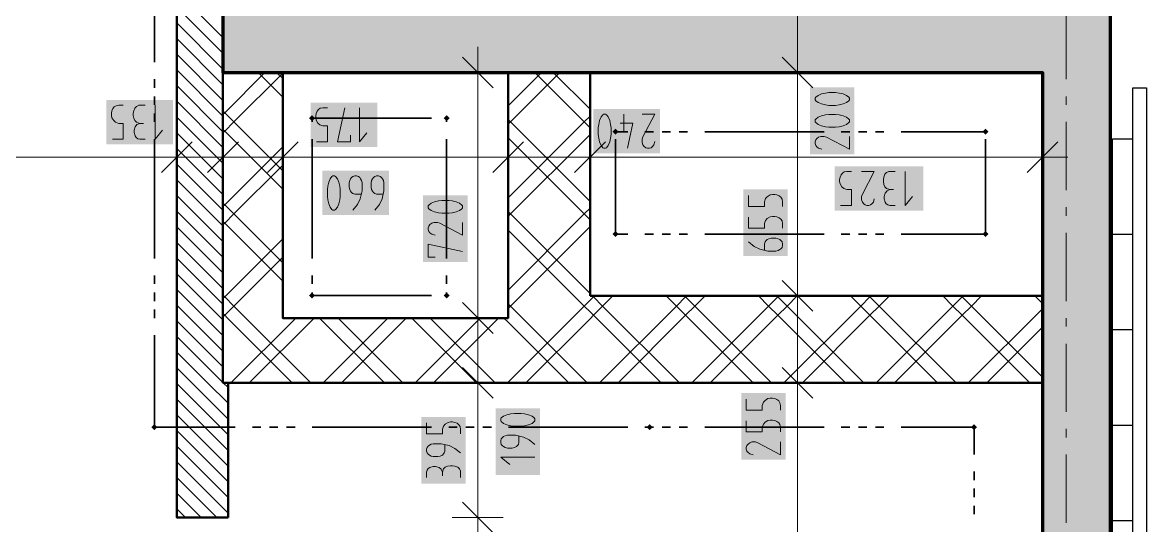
# Model space of a CAD drawing. Header units: millimetres. Extents: x 0 to 594, y 0 to 420.
# Drawn here: x 95.36 to 129.11, y 166.53 to 181.65 of the extents above; entities that cross this region are included whole.
import ezdxf

# ---------------------------------------------------------------- set-up
doc = ezdxf.new("R2010")
doc.units = ezdxf.units.MM
doc.header["$LTSCALE"] = 8
for name, color, linetype in [('PDF_Koty delkove', 7, 'Continuous'), ('PDF_Obecne 0.25', 7, 'Continuous'), ('PDF_Osy hlavni', 7, 'Continuous'), ('PDF_Pozarni useky', 7, 'Continuous'), ('PDF_Pricky sadrokarton', 7, 'Continuous'), ('PDF_Schody 2D', 7, 'Continuous'), ('PDF_Steny akusticke', 7, 'Continuous'), ('PDF_Steny obvodove nosne', 7, 'Continuous')]:
    doc.layers.add(name, color=color, linetype=linetype)

msp = doc.modelspace()

# ---------------------------------------------------------------- linework, layer by layer
at = {"layer": 'PDF_Koty delkove', "lineweight": 18}
for points in [[(118.628, 141.969), (118.628, 159.753), (118.628, 161.916), (118.628, 164.553), (118.628, 165.806), (118.628, 168.065), (118.628, 169.31), (118.628, 170.823), (118.628, 173.437), (118.628, 180.15), (118.628, 182.2), (118.628, 182.508), (118.628, 184.353), (118.628, 201.265), (118.628, 203.11), (118.628, 203.418), (118.628, 205.468), (118.628, 205.621), (118.628, 220.535), (118.628, 221.662), (118.628, 244.878)], [(109.028, 180.15), (109.028, 180.919)], [(109.489, 179.689), (108.566, 180.612)], [(119.089, 179.689), (118.167, 180.612)], [(109.796, 180.15), (109.028, 180.15), (108.259, 180.15)], [(109.028, 125.57), (109.028, 146.72), (109.028, 166.774), (109.028, 170.823), (109.028, 172.77), (109.028, 180.15)], [(119.397, 180.15), (118.628, 180.15), (117.859, 180.15)], [(98.058, 178.141), (98.387, 178.141), (98.387, 178.619), (98.25, 178.619), (98.155, 178.654), (98.099, 178.705), (98.045, 178.79), (98.031, 178.858), (98.031, 178.926), (98.045, 178.995), (98.072, 179.063), (98.113, 179.114), (98.168, 179.149), (98.25, 179.166), (98.387, 179.166)], [(99.044, 179.166), (98.853, 179.166), (98.784, 179.131), (98.729, 179.08), (98.702, 178.995), (98.688, 178.926), (98.688, 178.858), (98.702, 178.773), (98.729, 178.705), (98.784, 178.654), (98.88, 178.619)], [(99.345, 179.166), (99.345, 178.141), (99.564, 178.414)], [(104.19, 178.066), (104.518, 178.066), (104.518, 178.544), (104.381, 178.544), (104.286, 178.578), (104.231, 178.63), (104.177, 178.715), (104.163, 178.782), (104.163, 178.851), (104.177, 178.92), (104.204, 178.987), (104.245, 179.039), (104.299, 179.074)], [(104.299, 179.074), (104.381, 179.091), (104.518, 179.091)], [(105.203, 178.27), (105.203, 178.066), (104.82, 178.066), (105.038, 179.091)], [(105.477, 179.091), (105.477, 178.066), (105.695, 178.339)], [(112.948, 177.958), (112.989, 178.06), (113.017, 178.18), (113.031, 178.282), (113.031, 178.487), (113.017, 178.589), (112.989, 178.709), (112.948, 178.812), (112.893, 178.88), (112.866, 178.898), (112.811, 178.898), (112.783, 178.88), (112.729, 178.812), (112.688, 178.709), (112.661, 178.589), (112.647, 178.487)], [(113.413, 178.898), (113.413, 178.385)], [(113.961, 178.898), (114.345, 178.898), (113.988, 178.214), (113.961, 178.145), (113.961, 178.043), (113.988, 177.975), (114.029, 177.924), (114.07, 177.889), (114.125, 177.873), (114.18, 177.873), (114.235, 177.889), (114.276, 177.924), (114.317, 177.975), (114.345, 178.077)], [(119.773, 178.887), (119.568, 178.887), (119.466, 178.873), (119.346, 178.846), (119.244, 178.805), (119.175, 178.751), (119.159, 178.723), (119.159, 178.669)], [(119.159, 178.669), (119.175, 178.641), (119.244, 178.587), (119.346, 178.546), (119.466, 178.518), (119.568, 178.504), (119.773, 178.504), (119.875, 178.518), (119.995, 178.546), (120.098, 178.587), (120.166, 178.641), (120.184, 178.669), (120.184, 178.723), (120.166, 178.751), (120.098, 178.805), (119.995, 178.846), (119.875, 178.873), (119.773, 178.887)], [(99.044, 178.141), (98.88, 178.141), (98.825, 178.158), (98.771, 178.193), (98.743, 178.244), (98.715, 178.345), (98.715, 178.414), (98.743, 178.516), (98.798, 178.585), (98.88, 178.619), (98.989, 178.619)], [(113.304, 178.624), (113.688, 178.624), (113.523, 177.873)], [(99.996, 178.375), (99.996, 177.606), (99.996, 176.838)], [(101.38, 178.375), (101.38, 177.606), (101.38, 176.838)], [(103.173, 178.375), (103.173, 177.606), (103.173, 176.838)], [(109.938, 178.375), (109.938, 177.606), (109.938, 176.838)], [(112.398, 178.375), (112.398, 177.606), (112.398, 176.838)], [(112.647, 178.487), (112.647, 178.282), (112.661, 178.18), (112.688, 178.06), (112.729, 177.958), (112.783, 177.889), (112.811, 177.873), (112.866, 177.873), (112.893, 177.889), (112.948, 177.958)], [(120.184, 178.23), (120.184, 177.847), (119.5, 178.203), (119.431, 178.23), (119.329, 178.23), (119.261, 178.203), (119.21, 178.162), (119.175, 178.121), (119.159, 178.066), (119.159, 178.012), (119.175, 177.957), (119.21, 177.916), (119.261, 177.874), (119.363, 177.847)], [(125.979, 178.375), (125.979, 177.606), (125.979, 176.838)], [(100.457, 178.068), (99.535, 177.145)], [(101.841, 178.068), (100.918, 177.145)], [(103.635, 178.068), (102.712, 177.145)], [(110.4, 178.068), (109.477, 177.145)], [(112.86, 178.068), (111.937, 177.145)], [(126.441, 178.068), (125.518, 177.145)], [(109.938, 177.606), (103.173, 177.606), (101.38, 177.606), (99.996, 177.606), (82.059, 177.606), (69.759, 177.606)], [(125.979, 177.606), (122.541, 177.606), (121.022, 177.606), (119.521, 177.606), (118.477, 177.606), (112.398, 177.606), (109.938, 177.606)], [(125.979, 177.606), (126.748, 177.606)], [(119.92, 176.152), (120.248, 176.152), (120.248, 176.629), (120.111, 176.629), (120.016, 176.664), (119.961, 176.716), (119.906, 176.801), (119.892, 176.868), (119.892, 176.937), (119.906, 177.006), (119.934, 177.073), (119.975, 177.124), (120.029, 177.159), (120.111, 177.177), (120.248, 177.177)], [(120.55, 177.177), (120.933, 177.177), (120.577, 176.493), (120.55, 176.424), (120.55, 176.322), (120.577, 176.254), (120.618, 176.203), (120.659, 176.168), (120.714, 176.152), (120.768, 176.152), (120.823, 176.168), (120.864, 176.203), (120.905, 176.254), (120.933, 176.356)], [(121.562, 177.177), (121.371, 177.177), (121.303, 177.142), (121.248, 177.091), (121.221, 177.006), (121.207, 176.937), (121.207, 176.868), (121.221, 176.783), (121.248, 176.716), (121.303, 176.664), (121.398, 176.629)], [(121.864, 177.177), (121.864, 176.152), (122.082, 176.424)], [(105.526, 176.493), (105.335, 176.493), (105.279, 176.511), (105.238, 176.545), (105.211, 176.58), (105.184, 176.63), (105.17, 176.698), (105.17, 176.835), (105.184, 176.903), (105.211, 176.955), (105.238, 176.989), (105.279, 177.023), (105.335, 177.041), (105.389, 177.041)], [(105.389, 177.041), (105.444, 177.023), (105.485, 176.989), (105.512, 176.955), (105.54, 176.903), (105.554, 176.835), (105.554, 176.596), (105.499, 176.357), (105.417, 176.186), (105.279, 176.016)], [(106.183, 176.493), (105.992, 176.493), (105.937, 176.511), (105.895, 176.545), (105.868, 176.58), (105.841, 176.63), (105.827, 176.698), (105.827, 176.835), (105.841, 176.903), (105.868, 176.955), (105.895, 176.989), (105.937, 177.023), (105.992, 177.041), (106.046, 177.041), (106.101, 177.023), (106.142, 176.989), (106.169, 176.955), (106.197, 176.903), (106.211, 176.835), (106.211, 176.596), (106.156, 176.357), (106.074, 176.186), (105.937, 176.016)], [(121.562, 176.152), (121.398, 176.152), (121.343, 176.168), (121.289, 176.203), (121.261, 176.254), (121.234, 176.356), (121.234, 176.424), (121.261, 176.527), (121.316, 176.596), (121.398, 176.629), (121.507, 176.629)], [(107.952, 176.301), (107.851, 176.287), (107.731, 176.26), (107.628, 176.219), (107.56, 176.165), (107.543, 176.137), (107.543, 176.083), (107.56, 176.055), (107.628, 176.001), (107.731, 175.96), (107.851, 175.932), (107.952, 175.918), (108.157, 175.918), (108.26, 175.932), (108.38, 175.96), (108.482, 176.001), (108.551, 176.055), (108.568, 176.083), (108.568, 176.137), (108.551, 176.165), (108.482, 176.219), (108.38, 176.26), (108.26, 176.287), (108.157, 176.301)], [(108.157, 176.301), (107.952, 176.301)], [(117.157, 176.455), (117.157, 176.126), (117.634, 176.126), (117.634, 176.263), (117.669, 176.359), (117.721, 176.414), (117.806, 176.468), (117.873, 176.482), (117.942, 176.482), (118.011, 176.468), (118.078, 176.441), (118.13, 176.4), (118.164, 176.346), (118.182, 176.263), (118.182, 176.126)], [(117.157, 175.798), (117.157, 175.469), (117.634, 175.469), (117.634, 175.606), (117.669, 175.702), (117.721, 175.757), (117.806, 175.811), (117.873, 175.825), (117.942, 175.825), (118.011, 175.811), (118.078, 175.784), (118.13, 175.743), (118.164, 175.689), (118.182, 175.606), (118.182, 175.469)], [(108.568, 175.644), (108.568, 175.261), (107.885, 175.617), (107.816, 175.644), (107.713, 175.644), (107.646, 175.617), (107.594, 175.576), (107.56, 175.535), (107.543, 175.48), (107.543, 175.426), (107.56, 175.371), (107.594, 175.33), (107.646, 175.289), (107.747, 175.261)], [(117.634, 174.812), (117.634, 175.004), (117.652, 175.059), (117.686, 175.1), (117.721, 175.127), (117.771, 175.154), (117.84, 175.168), (117.976, 175.168), (118.044, 175.154), (118.096, 175.127), (118.13, 175.1), (118.164, 175.059), (118.182, 175.004), (118.182, 174.949), (118.164, 174.894), (118.13, 174.853), (118.096, 174.826), (118.044, 174.798), (117.976, 174.784), (117.737, 174.784), (117.498, 174.839)], [(107.747, 174.604), (107.543, 174.604), (107.543, 174.987), (108.568, 174.769)], [(117.498, 174.839), (117.327, 174.921), (117.157, 175.059)], [(119.089, 172.975), (118.167, 173.898)], [(109.489, 172.309), (108.566, 173.232)], [(119.397, 173.437), (118.628, 173.437), (117.859, 173.437)], [(109.796, 172.77), (109.028, 172.77), (108.259, 172.77)], [(109.489, 170.362), (108.566, 171.284)], [(119.089, 170.362), (118.167, 171.284)], [(109.796, 170.823), (109.028, 170.823), (108.259, 170.823)], [(119.397, 170.823), (118.628, 170.823), (117.859, 170.823)], [(117.091, 170.335), (117.091, 170.006), (117.568, 170.006), (117.568, 170.143), (117.603, 170.239), (117.654, 170.294), (117.739, 170.348), (117.807, 170.362), (117.876, 170.362), (117.944, 170.348), (118.012, 170.321), (118.063, 170.28), (118.098, 170.226), (118.116, 170.143), (118.116, 170.006)], [(107.49, 169.62), (107.49, 169.292), (107.968, 169.292), (107.968, 169.429), (108.003, 169.524), (108.054, 169.579), (108.139, 169.634), (108.207, 169.648), (108.275, 169.648), (108.344, 169.634), (108.412, 169.606), (108.463, 169.565), (108.498, 169.511), (108.515, 169.429), (108.515, 169.292)], [(117.091, 169.678), (117.091, 169.349), (117.568, 169.349), (117.568, 169.486), (117.603, 169.582), (117.654, 169.637), (117.739, 169.691), (117.807, 169.705), (117.876, 169.705), (117.944, 169.691), (118.012, 169.664), (118.063, 169.623), (118.098, 169.569), (118.116, 169.486), (118.116, 169.349)], [(110.743, 168.973), (110.572, 169.11), (110.401, 169.192), (110.162, 169.247), (109.922, 169.247), (109.854, 169.233), (109.803, 169.206), (109.769, 169.178), (109.734, 169.137), (109.718, 169.082), (109.718, 169.028), (109.734, 168.973), (109.769, 168.932)], [(109.769, 168.932), (109.803, 168.905), (109.854, 168.877), (109.922, 168.863), (110.059, 168.863), (110.127, 168.877), (110.196, 168.905), (110.247, 168.973), (110.264, 169.028), (110.264, 169.22)], [(108.515, 168.717), (108.344, 168.854), (108.173, 168.936), (107.934, 168.99), (107.694, 168.99), (107.626, 168.977), (107.575, 168.949), (107.541, 168.922), (107.506, 168.881), (107.49, 168.826), (107.49, 168.772), (107.506, 168.717), (107.541, 168.676), (107.575, 168.649), (107.626, 168.621), (107.694, 168.607), (107.831, 168.607), (107.899, 168.621), (107.968, 168.649), (108.019, 168.717), (108.036, 168.772), (108.036, 168.963)], [(118.116, 169.048), (118.116, 168.664), (117.432, 169.021), (117.363, 169.048), (117.261, 169.048), (117.193, 169.021), (117.142, 168.98), (117.107, 168.939), (117.091, 168.884), (117.091, 168.829), (117.107, 168.774), (117.142, 168.733)], [(117.142, 168.733), (117.193, 168.692), (117.295, 168.664)], [(110.743, 168.59), (109.718, 168.59), (109.991, 168.371)], [(107.49, 167.978), (107.49, 168.142), (107.506, 168.197), (107.541, 168.251), (107.593, 168.279), (107.694, 168.306), (107.763, 168.306), (107.865, 168.279), (107.934, 168.224), (107.968, 168.142), (107.968, 168.033)], [(108.515, 167.978), (108.515, 168.169), (108.48, 168.237), (108.429, 168.292), (108.344, 168.319), (108.275, 168.333), (108.207, 168.333), (108.121, 168.319), (108.054, 168.292), (108.003, 168.237), (107.968, 168.142)], [(109.489, 166.313), (108.566, 167.235)], [(109.796, 166.774), (109.028, 166.774), (108.259, 166.774)]]:
    msp.add_lwpolyline(points, dxfattribs=at)
for points in [[(119.773, 179.544), (119.568, 179.544), (119.466, 179.53), (119.346, 179.503), (119.244, 179.462), (119.175, 179.408), (119.159, 179.38), (119.159, 179.326), (119.175, 179.298), (119.244, 179.244), (119.346, 179.203), (119.466, 179.175), (119.568, 179.161), (119.773, 179.161), (119.875, 179.175), (119.995, 179.203), (120.098, 179.244), (120.166, 179.298), (120.184, 179.326), (120.184, 179.38), (120.166, 179.408), (120.098, 179.462), (119.995, 179.503), (119.875, 179.53)], [(104.513, 176.63), (104.513, 176.425), (104.527, 176.323), (104.554, 176.203), (104.595, 176.101), (104.65, 176.032), (104.677, 176.016), (104.732, 176.016), (104.76, 176.032), (104.814, 176.101), (104.855, 176.203), (104.883, 176.323), (104.897, 176.425), (104.897, 176.63), (104.883, 176.732), (104.855, 176.852), (104.814, 176.955), (104.76, 177.023), (104.732, 177.041), (104.677, 177.041), (104.65, 177.023), (104.595, 176.955), (104.554, 176.852), (104.527, 176.732)], [(110.332, 169.904), (110.127, 169.904), (110.025, 169.89), (109.906, 169.863), (109.803, 169.822), (109.734, 169.767), (109.718, 169.739), (109.718, 169.685), (109.734, 169.657), (109.803, 169.603), (109.906, 169.562), (110.025, 169.534), (110.127, 169.52), (110.332, 169.52), (110.434, 169.534), (110.554, 169.562), (110.657, 169.603), (110.726, 169.657), (110.743, 169.685), (110.743, 169.739), (110.726, 169.767), (110.657, 169.822), (110.554, 169.863), (110.434, 169.89)]]:
    msp.add_lwpolyline(points, close=True, dxfattribs=at)
at = {"layer": 'PDF_Koty delkove', "color": 7, "lineweight": 18, "true_color": 0xffffff, "transparency": 33554559}
for points in [[(120.338, 177.693), (120.338, 179.698), (119.005, 177.693), (119.005, 179.698)], [(99.883, 179.32), (97.878, 179.32), (99.883, 177.988), (97.878, 177.988)], [(106.014, 179.245), (104.009, 179.245), (106.014, 177.912), (104.009, 177.912)], [(114.498, 179.051), (112.494, 179.051), (114.498, 177.719), (112.494, 177.719)], [(106.365, 177.195), (104.36, 177.195), (106.365, 175.862), (104.36, 175.862)], [(122.401, 177.33), (119.739, 177.33), (122.401, 175.998), (119.739, 175.998)], [(118.336, 174.631), (118.336, 176.635), (117.003, 174.631), (117.003, 176.635)], [(108.722, 174.45), (108.722, 176.455), (107.389, 174.45), (107.389, 176.455)], [(118.269, 168.511), (118.269, 170.515), (116.937, 168.511), (116.937, 170.515)], [(108.669, 167.796), (108.669, 169.801), (107.336, 167.796), (107.336, 169.801)], [(110.897, 168.052), (110.897, 170.057), (109.564, 168.052), (109.564, 170.057)]]:
    msp.add_solid(points, dxfattribs=at)
at = {"layer": 'PDF_Obecne 0.25', "lineweight": 25}
msp.add_lwpolyline([(101.38, 170.823), (101.38, 170.823)], dxfattribs=at)
at = {"layer": 'PDF_Osy hlavni', "lineweight": 18}
for points in [[(126.697, 179.943), (126.697, 181.993)], [(126.697, 179.174), (126.697, 179.43)], [(126.697, 176.612), (126.697, 178.662)], [(126.697, 175.843), (126.697, 176.099)], [(126.697, 173.28), (126.697, 175.33)], [(126.697, 172.512), (126.697, 172.768)], [(126.697, 169.949), (126.697, 171.999)], [(126.697, 169.181), (126.697, 169.437)], [(126.697, 166.618), (126.697, 168.668)]]:
    msp.add_lwpolyline(points, dxfattribs=at)
at = {"layer": 'PDF_Pozarni useky', "lineweight": 35}
for points in [[(99.319, 180.455), (99.319, 184.043)], [(99.319, 179.687), (99.319, 179.943)], [(99.319, 179.174), (99.319, 179.43)], [(99.319, 178.662), (99.319, 178.918)], [(104.055, 178.662), (104.055, 178.777)], [(107.643, 178.777), (104.056, 178.777)], [(108.093, 178.662), (108.093, 178.777)], [(113.537, 178.369), (113.167, 178.369)], [(114.305, 178.369), (114.049, 178.369)], [(114.818, 178.369), (114.562, 178.369)], [(115.33, 178.369), (115.074, 178.369)], [(119.43, 178.369), (115.843, 178.369)], [(120.199, 178.369), (119.943, 178.369)], [(120.712, 178.369), (120.455, 178.369)], [(121.224, 178.369), (120.968, 178.369)], [(124.269, 178.369), (121.737, 178.369)], [(99.319, 174.562), (99.319, 178.149)], [(104.055, 174.562), (104.055, 178.149)], [(108.093, 174.562), (108.093, 178.149)], [(113.167, 175.294), (113.167, 178.149)], [(121.737, 175.294), (124.269, 175.294), (124.269, 178.149)], [(113.537, 175.294), (113.167, 175.294)], [(114.305, 175.294), (114.049, 175.294)], [(114.818, 175.294), (114.562, 175.294)], [(115.33, 175.294), (115.074, 175.294)], [(119.43, 175.294), (115.843, 175.294)], [(120.199, 175.294), (119.943, 175.294)], [(120.712, 175.294), (120.455, 175.294)], [(121.224, 175.294), (120.968, 175.294)], [(99.319, 173.793), (99.319, 174.049)], [(104.055, 173.793), (104.055, 174.049)], [(108.093, 173.793), (108.093, 174.049)], [(99.319, 173.28), (99.319, 173.537)], [(104.055, 173.447), (104.055, 173.537)], [(108.093, 173.447), (108.093, 173.537)], [(107.643, 173.447), (104.056, 173.447)], [(99.319, 172.768), (99.319, 173.024)], [(101.749, 169.49), (99.319, 169.49), (99.319, 172.255)], [(102.518, 169.49), (102.262, 169.49)], [(103.031, 169.49), (102.774, 169.49)], [(103.543, 169.49), (103.287, 169.49)], [(107.643, 169.49), (104.056, 169.49)], [(108.412, 169.49), (108.156, 169.49)], [(108.924, 169.49), (108.668, 169.49)], [(109.437, 169.49), (109.181, 169.49)], [(113.537, 169.49), (109.949, 169.49)], [(114.305, 169.49), (114.192, 169.49), (114.049, 169.49)], [(114.818, 169.49), (114.562, 169.49)], [(115.33, 169.49), (115.074, 169.49)], [(119.43, 169.49), (115.843, 169.49)], [(120.199, 169.49), (119.943, 169.49)], [(120.712, 169.49), (120.455, 169.49)], [(121.224, 169.49), (120.968, 169.49)], [(123.929, 168.668), (123.929, 169.49), (121.737, 169.49)], [(123.929, 167.899), (123.929, 168.156)], [(123.929, 167.387), (123.929, 167.643)], [(123.929, 166.874), (123.929, 167.131)]]:
    msp.add_lwpolyline(points, dxfattribs=at)
at = {"layer": 'PDF_Pozarni useky', "lineweight": 35, "transparency": 33554559}
for points in [[(104.145, 178.777), (104.055, 178.687), (104.055, 178.867), (103.965, 178.777)], [(104.055, 178.687), (103.965, 178.777), (104.145, 178.777), (104.055, 178.867)], [(108.093, 178.687), (108.004, 178.777), (108.183, 178.777), (108.093, 178.867)], [(108.183, 178.777), (108.093, 178.687), (108.093, 178.867), (108.004, 178.777)], [(113.257, 178.369), (113.167, 178.28), (113.167, 178.459), (113.077, 178.369)], [(113.167, 178.28), (113.077, 178.369), (113.257, 178.369), (113.167, 178.459)], [(124.359, 178.369), (124.269, 178.28), (124.269, 178.459), (124.179, 178.369)], [(124.269, 178.28), (124.179, 178.369), (124.359, 178.369), (124.269, 178.459)], [(113.257, 175.294), (113.167, 175.205), (113.167, 175.384), (113.077, 175.294)], [(113.167, 175.205), (113.077, 175.294), (113.257, 175.294), (113.167, 175.384)], [(124.269, 175.205), (124.179, 175.294), (124.359, 175.294), (124.269, 175.384)], [(124.359, 175.294), (124.269, 175.205), (124.269, 175.384), (124.179, 175.294)], [(104.145, 173.447), (104.055, 173.357), (104.055, 173.537), (103.965, 173.447)], [(104.055, 173.357), (103.965, 173.447), (104.145, 173.447), (104.055, 173.537)], [(108.183, 173.447), (108.093, 173.357), (108.093, 173.537), (108.004, 173.447)], [(108.093, 173.357), (108.004, 173.447), (108.183, 173.447), (108.093, 173.537)], [(99.409, 169.49), (99.319, 169.401), (99.319, 169.58), (99.23, 169.49)], [(99.319, 169.401), (99.23, 169.49), (99.409, 169.49), (99.319, 169.58)], [(114.282, 169.49), (114.192, 169.401), (114.192, 169.58), (114.102, 169.49)], [(114.282, 169.49), (114.192, 169.401), (114.192, 169.58), (114.102, 169.49)], [(123.929, 169.401), (123.84, 169.49), (124.019, 169.49), (123.929, 169.58)], [(124.019, 169.49), (123.929, 169.401), (123.929, 169.58), (123.84, 169.49)]]:
    msp.add_solid(points, dxfattribs=at)
at = {"layer": 'PDF_Pricky sadrokarton', "lineweight": 50}
msp.add_lwpolyline([(101.533, 166.774), (101.533, 170.823), (101.38, 170.823), (101.38, 191.374), (99.996, 191.374), (99.996, 170.823), (99.996, 166.774)], close=True, dxfattribs=at)
at = {"layer": 'PDF_Pricky sadrokarton', "lineweight": 9}
for points in [[(101.38, 181.196), (99.996, 182.579)], [(101.38, 180.725), (99.996, 182.108)], [(101.38, 180.253), (99.996, 181.637)], [(101.38, 179.782), (99.996, 181.166)], [(101.38, 179.311), (99.996, 180.695)], [(101.38, 178.84), (99.996, 180.224)], [(101.38, 178.369), (99.996, 179.753)], [(101.38, 177.898), (99.996, 179.282)], [(101.38, 177.427), (99.996, 178.811)], [(101.38, 176.956), (99.996, 178.339)], [(101.38, 176.485), (99.996, 177.868)], [(101.38, 176.014), (99.996, 177.397)], [(101.38, 175.542), (99.996, 176.926)], [(101.38, 175.071), (99.996, 176.455)], [(101.38, 174.6), (99.996, 175.984)], [(101.38, 174.129), (99.996, 175.513)], [(101.38, 173.658), (99.996, 175.042)], [(101.38, 173.187), (99.996, 174.571)], [(101.38, 172.716), (99.996, 174.1)], [(101.38, 172.245), (99.996, 173.628)], [(101.38, 171.774), (99.996, 173.157)], [(101.38, 171.302), (99.996, 172.686)], [(101.38, 170.831), (99.996, 172.215)], [(101.533, 170.207), (100.917, 170.823), (99.996, 171.744)], [(100.446, 170.823), (99.996, 171.273)], [(101.533, 169.264), (99.996, 170.802)], [(101.533, 169.735), (100.446, 170.823)], [(101.533, 170.678), (101.388, 170.823)], [(101.533, 168.793), (99.996, 170.331)], [(101.533, 168.322), (99.996, 169.86)], [(101.533, 167.851), (99.996, 169.388)], [(101.533, 167.38), (99.996, 168.917)], [(101.533, 166.909), (99.996, 168.446)], [(101.197, 166.774), (99.996, 167.975)], [(100.726, 166.774), (99.996, 167.504)], [(100.255, 166.774), (99.996, 167.033)]]:
    msp.add_lwpolyline(points, dxfattribs=at)
at = {"layer": 'PDF_Schody 2D', "lineweight": 25}
msp.add_lwpolyline([(129.106, 156.524), (128.696, 156.524), (128.696, 179.689), (129.106, 179.689)], close=True, dxfattribs=at)
for points in [[(128.696, 158.062), (128.081, 158.062), (128.081, 178.152), (128.696, 178.152)], [(128.696, 175.282), (128.081, 175.282)], [(128.696, 172.412), (128.081, 172.412)], [(128.696, 169.542), (128.081, 169.542)], [(128.696, 166.672), (128.081, 166.672)]]:
    msp.add_lwpolyline(points, dxfattribs=at)
at = {"layer": 'PDF_Steny akusticke', "lineweight": 9}
for points in [[(101.38, 178.89), (101.431, 178.941), (102.64, 180.15)], [(103.173, 180.13), (101.708, 178.664), (101.431, 178.941), (101.38, 178.992)], [(103.173, 179.412), (102.435, 180.15)], [(103.173, 179.966), (102.989, 180.15)], [(109.938, 179.146), (110.943, 180.15)], [(109.938, 178.592), (110.01, 178.664), (111.496, 180.15)], [(112.398, 178.49), (112.224, 178.664), (110.738, 180.15)], [(112.398, 179.043), (111.291, 180.15)], [(101.431, 178.387), (101.708, 178.664)], [(103.173, 177.198), (101.708, 178.664)], [(109.938, 176.378), (112.224, 178.664), (112.398, 178.838)], [(112.398, 176.276), (110.01, 178.664), (109.938, 178.736)], [(101.38, 178.336), (101.431, 178.387), (101.38, 178.439)], [(103.173, 176.645), (101.431, 178.387)], [(109.938, 175.825), (110.01, 175.897), (112.398, 178.285)], [(112.398, 175.722), (112.224, 175.897), (109.938, 178.182)], [(101.38, 176.122), (101.431, 176.173), (103.173, 177.916)], [(103.173, 177.362), (101.708, 175.897), (101.431, 176.173), (101.38, 176.225)], [(101.431, 175.62), (101.708, 175.897)], [(103.173, 174.431), (101.708, 175.897)], [(109.938, 173.611), (112.224, 175.897), (112.398, 176.071)], [(112.398, 173.508), (110.01, 175.897), (109.938, 175.968)], [(101.38, 175.569), (101.431, 175.62), (101.38, 175.671)], [(103.173, 173.877), (101.431, 175.62)], [(109.938, 173.057), (110.01, 173.129), (112.398, 175.517)], [(101.38, 173.355), (101.431, 173.406), (103.173, 175.148)], [(109.918, 170.823), (109.938, 170.843), (112.224, 173.129), (109.938, 175.415)], [(103.173, 174.595), (101.708, 173.129), (101.431, 173.406), (101.38, 173.457)], [(101.431, 172.852), (101.708, 173.129)], [(104.014, 170.823), (102.066, 172.77), (101.708, 173.129)], [(112.316, 170.823), (110.01, 173.129), (109.938, 173.201)], [(112.398, 172.955), (112.224, 173.129), (112.398, 173.303)], [(112.398, 173.303), (112.501, 173.406)], [(112.398, 172.75), (112.501, 172.852), (112.778, 173.129)], [(115.084, 170.823), (112.778, 173.129), (112.501, 173.406), (112.47, 173.437)], [(112.501, 173.406), (112.532, 173.437)], [(112.685, 170.823), (114.992, 173.129)], [(112.778, 173.129), (113.085, 173.437)], [(117.298, 170.823), (115.268, 172.852), (114.992, 173.129), (114.684, 173.437)], [(114.992, 173.129), (115.268, 173.406)], [(117.851, 170.823), (115.545, 173.129), (115.268, 173.406), (115.238, 173.437)], [(115.268, 173.406), (115.299, 173.437)], [(115.268, 172.852), (115.545, 173.129)], [(115.453, 170.823), (117.759, 173.129)], [(115.545, 173.129), (115.853, 173.437)], [(120.065, 170.823), (118.036, 172.852), (117.759, 173.129), (117.452, 173.437)], [(117.759, 173.129), (118.036, 173.406)], [(120.619, 170.823), (118.313, 173.129), (118.036, 173.406), (118.005, 173.437)], [(118.036, 173.406), (118.067, 173.437)], [(118.036, 172.852), (118.313, 173.129)], [(118.22, 170.823), (120.526, 173.129)], [(118.313, 173.129), (118.62, 173.437)], [(122.833, 170.823), (120.803, 172.852), (120.526, 173.129), (120.219, 173.437)], [(120.526, 173.129), (120.803, 173.406)], [(123.386, 170.823), (121.08, 173.129), (120.803, 173.406), (120.772, 173.437)], [(120.803, 173.406), (120.834, 173.437)], [(120.803, 172.852), (121.08, 173.129)], [(120.988, 170.823), (123.294, 173.129)], [(121.08, 173.129), (121.387, 173.437)], [(125.6, 170.823), (123.571, 172.852), (123.294, 173.129), (122.986, 173.437)], [(123.294, 173.129), (123.571, 173.406)], [(125.979, 170.997), (123.847, 173.129), (123.571, 173.406), (123.54, 173.437)], [(123.571, 173.406), (123.601, 173.437)], [(123.571, 172.852), (123.847, 173.129)], [(123.847, 173.129), (124.155, 173.437)], [(125.979, 173.211), (125.754, 173.437)], [(101.38, 172.801), (101.431, 172.852), (101.38, 172.904)], [(103.46, 170.823), (101.513, 172.77), (101.431, 172.852)], [(114.53, 170.823), (112.501, 172.852), (112.398, 172.955)], [(113.239, 170.823), (115.268, 172.852)], [(116.006, 170.823), (118.036, 172.852)], [(118.774, 170.823), (120.803, 172.852)], [(121.541, 170.823), (123.571, 172.852)], [(123.755, 170.823), (125.979, 173.047)], [(101.615, 170.823), (103.563, 172.77)], [(102.169, 170.823), (104.116, 172.77)], [(106.228, 170.823), (104.28, 172.77)], [(104.383, 170.823), (106.33, 172.77)], [(106.781, 170.823), (104.834, 172.77)], [(104.936, 170.823), (106.884, 172.77)], [(108.995, 170.823), (107.048, 172.77)], [(107.15, 170.823), (109.098, 172.77)], [(109.549, 170.823), (107.601, 172.77)], [(107.704, 170.823), (109.651, 172.77)], [(111.763, 170.823), (109.938, 172.647), (109.815, 172.77)], [(110.471, 170.823), (112.398, 172.75)], [(124.309, 170.823), (125.979, 172.494)]]:
    msp.add_lwpolyline(points, dxfattribs=at)
at = {"layer": 'PDF_Steny akusticke', "lineweight": 50}
for points in [[(112.398, 173.437), (112.398, 180.15), (109.938, 180.15), (109.938, 172.77), (103.173, 172.77), (103.173, 180.15), (101.38, 180.15), (101.38, 172.77), (101.38, 170.823), (109.938, 170.823), (112.398, 170.823)], [(112.398, 170.823), (125.928, 170.823), (125.979, 170.823), (125.979, 173.437), (112.398, 173.437)]]:
    msp.add_lwpolyline(points, dxfattribs=at)
at = {"layer": 'PDF_Steny obvodove nosne', "lineweight": 70}
for points in [[(101.38, 182.2), (101.38, 180.15), (103.173, 180.15), (109.938, 180.15), (112.398, 180.15), (125.979, 180.15), (125.979, 173.437), (125.979, 170.823), (125.979, 141.969), (125.979, 139.561), (128.029, 139.561)], [(128.029, 141.816), (128.029, 182.2), (125.979, 182.2), (103.43, 182.2)]]:
    msp.add_lwpolyline(points, dxfattribs=at)
at = {"layer": 'PDF_Steny obvodove nosne', "color": 9, "lineweight": 9, "true_color": 0xc0c0c0, "transparency": 33554559}
for points in [[(101.38, 180.15), (125.979, 180.15), (101.38, 182.2), (125.979, 182.2)], [(125.979, 182.2), (125.979, 139.561), (128.029, 182.2), (128.029, 139.561)]]:
    msp.add_solid(points, dxfattribs=at)

doc.saveas('drawing.dxf')
